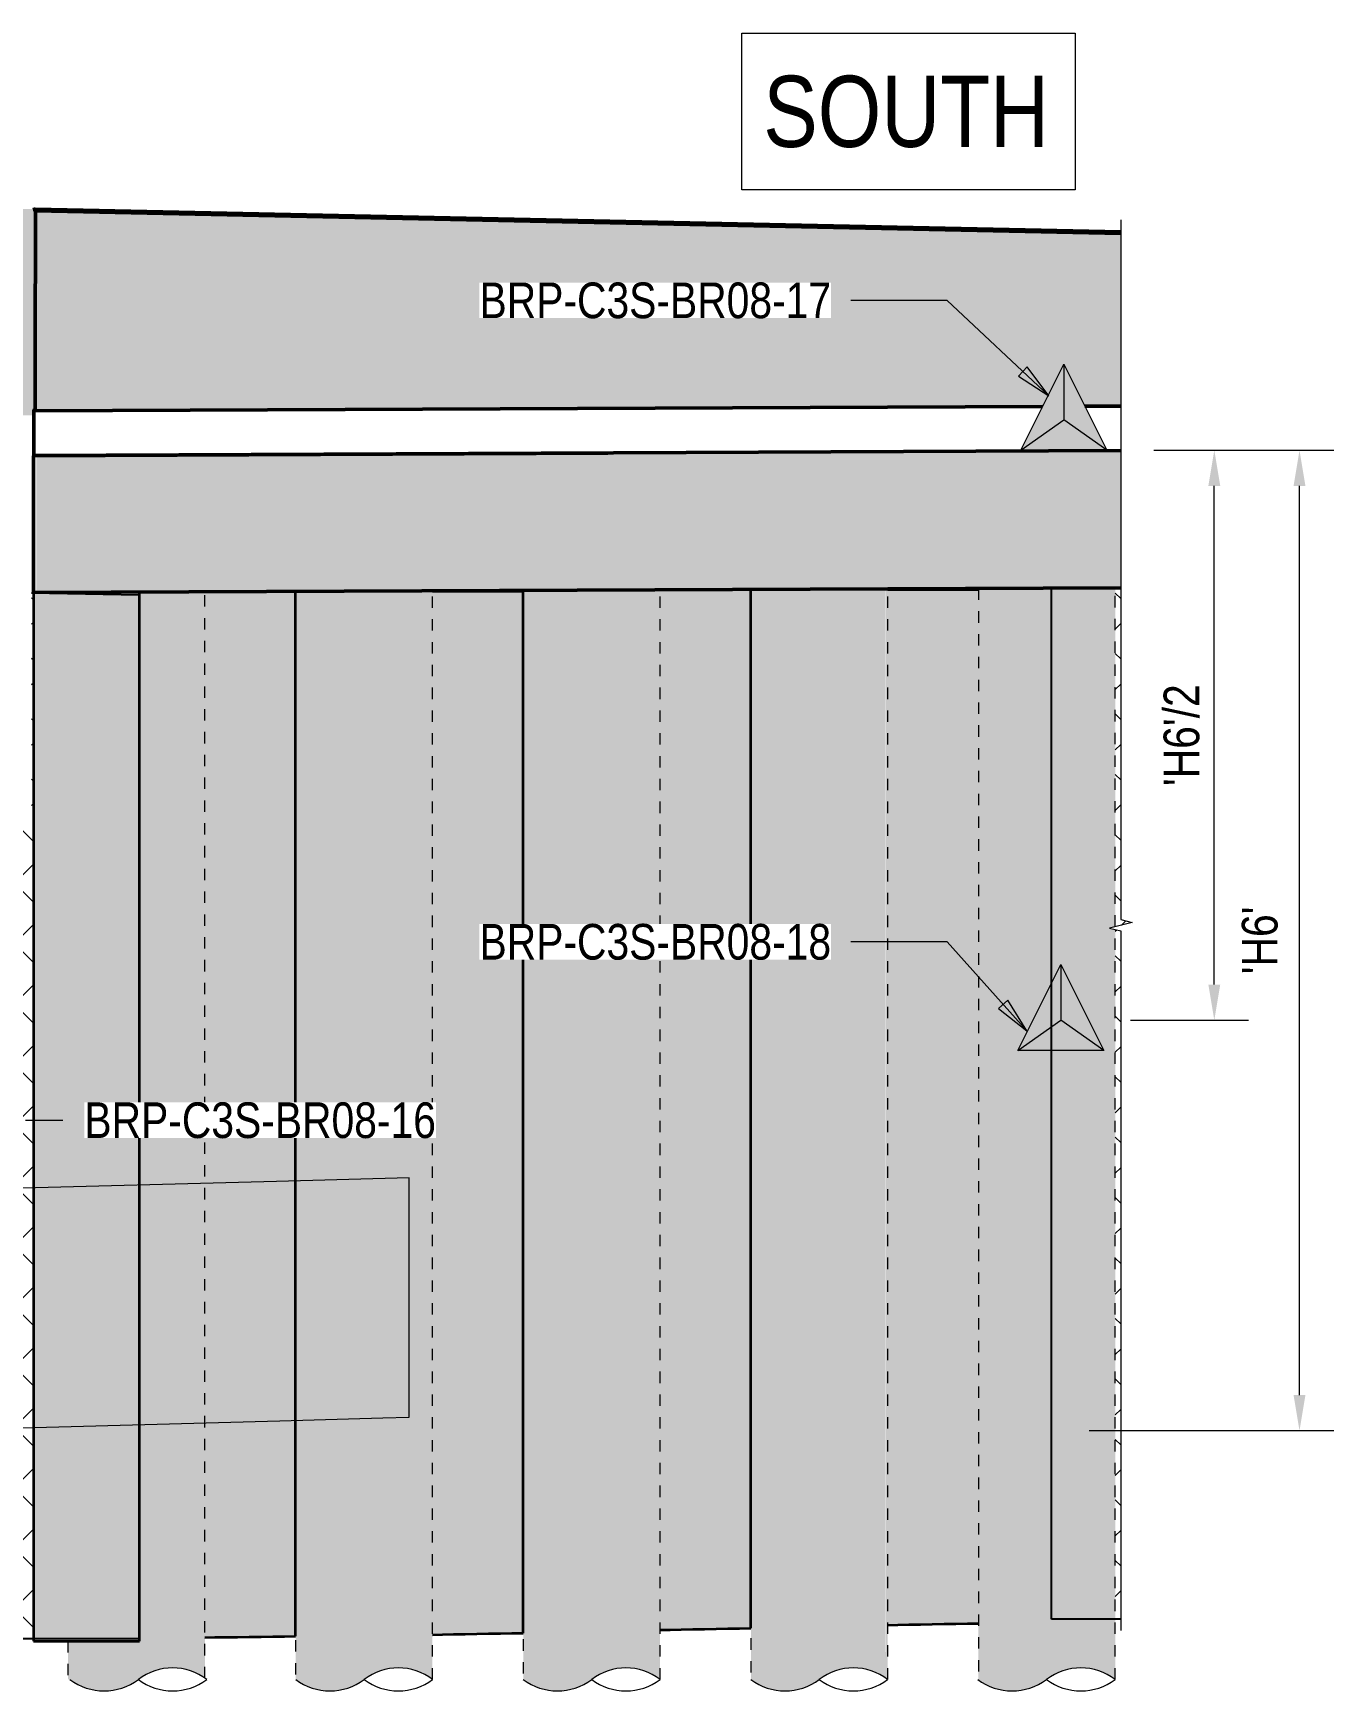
# Model space of a CAD drawing. Header units: metres. Extents: x -1147 to -802, y 5 to 567.
# Drawn here: x -1105.03 to -1093.63, y 10.62 to 25.2 of the extents above; entities that cross this region are included whole.
import ezdxf

# ---------------------------------------------------------------- set-up
doc = ezdxf.new("R2010")
doc.units = ezdxf.units.M
doc.linetypes.add('JacobsDash', pattern=[0.0045, 0.003, -0.0015])
doc.layers.get('Defpoints').update_dxf_attribs({"color": 41})
for name, color, linetype, lineweight in [('A-ANNO-DIMS', 7, 'Continuous', 9), ('A-DETL', 7, 'Continuous', 13), ('A-DETL-GENF', 7, 'Continuous', 9), ('A-FLOR', 7, 'Continuous', 50), ('A-GENM', 7, 'Continuous', 35), ('G-ANNO-TEXT', 7, 'Continuous', 9), ('S-BEAM', 7, 'Continuous', 50), ('S-FNDN', 7, 'Continuous', 50)]:
    doc.layers.add(name, color=color, linetype=linetype, lineweight=lineweight)
doc.styles.add('Arial Narrow_1', font='ARIALN.TTF', dxfattribs={"height": 0.3125})
doc.styles.add('Arial Narrow_2', font='ARIALN.TTF', dxfattribs={"height": 0.625})
doc.dimstyles.new('Dimension_Standard_O__mm_', dxfattribs={"dimscale": 0.3048, "dimtxt": 0.319822, "dimasz": 1.025262, "dimexe": 0.984252, "dimexo": 0.615157, "dimgap": 0.615157, "dimtad": 1, "dimdec": 0, "dimlfac": 1000, "dimzin": 0, "dimdsep": 46, "dimtxsty": 'Arial Narrow_1', "dimsah": 1, "dimcen": 0.09, "dimaunit": 1, "dimadec": 4, "dimazin": 0, "dimtfac": 1, "dimtdec": 4, "dimtix": 1, "dimtmove": 0, "dimatfit": 3, "dimfxl": 1, "dimtvp": 1, "dimtfill": 1, "dimtolj": 1, "dimtzin": 0, "dimlwd": 18, "dimlwe": 18, "dimarcsym": 2})
doc.dimstyles.new('Dimension_Standard_T__mm_', dxfattribs={"dimscale": 0.3048, "dimtxt": 0.319822, "dimasz": 1.025262, "dimexe": 0.984252, "dimexo": 0.615157, "dimgap": 0.410105, "dimtad": 1, "dimdec": 0, "dimlfac": 1000, "dimzin": 0, "dimdsep": 46, "dimtxsty": 'Arial Narrow_1', "dimsah": 1, "dimcen": 0.09, "dimaunit": 1, "dimadec": 4, "dimazin": 0, "dimtfac": 1, "dimtdec": 4, "dimtix": 1, "dimtmove": 0, "dimatfit": 3, "dimfxl": 1, "dimtvp": 1, "dimtolj": 1, "dimtzin": 0, "dimlwd": 18, "dimlwe": 18, "dimarcsym": 2})
pattern_1 = [(45, (-1120.574, 10.849), (-0.265165, 0.265165), []), (135, (-1120.574, 10.849), (-0.265165, -0.265165), [])]

# ---------------------------------------------------------------- blocks, each defined once
blk = doc.blocks.new('Generic Models 1 - Generic Models 1-7441683-DRG-2873010 - SECTION 1')
at = {"layer": 'S-BEAM'}
for p, q in [((-1105.024, 21.894), (-1105.011, 21.894)), ((-1105.024, 21.894), (-1105.024, 21.494)), ((-1095.493, 21.537), (-1105.024, 21.494))]:
    blk.add_line(p, q, dxfattribs=at)
at = {"layer": 'S-BEAM', "color": 250, "true_color": 0x404040}
blk.add_line((-1105.024, 21.494), (-1105.024, 21.889), dxfattribs=at)
blk = doc.blocks.new('01_SFO_FRP_Pile_CastInPlace_CS_BR08 - CAST-IN-PLACE PILE - 1200-8642523-DRG-2873010 - SECTION 1')
at = {"layer": 'S-FNDN', "linetype": 'JacobsDash', "lineweight": 18, "true_color": 0xc0c0c0}
h = blk.add_hatch(color=9, dxfattribs=at)
h.paths.add_polyline_path([(-1096.413, 10.658), (-1096.41, 10.658), (-1096.335, 10.67), (-1096.27, 10.689), (-1096.205, 10.719), (-1096.082, 10.798), (-1096.019, 10.827), (-1095.95, 10.847), (-1095.878, 10.858), (-1095.803, 10.857), (-1095.736, 10.847), (-1095.667, 10.827), (-1095.602, 10.797), (-1095.561, 10.77), (-1095.561, 17.34), (-1095.593, 17.349), (-1095.561, 17.357), (-1095.561, 20.333), (-1096.741, 20.328), (-1096.741, 10.754), (-1096.68, 10.716), (-1096.622, 10.689), (-1096.552, 10.669), (-1096.482, 10.658), (-1096.452, 10.658)])
h.paths.add_polyline_path([(-1096.358, 16.274), (-1096.396, 16.274), (-1096.019, 17.028), (-1095.642, 16.274), (-1096.295, 16.274)])
h = blk.add_hatch(color=9, dxfattribs=at)
h.paths.add_polyline_path([(-1095.542, 10.758), (-1095.541, 10.758), (-1095.541, 17.336), (-1095.561, 17.34), (-1095.561, 10.77), (-1095.543, 10.759)])
h.paths.add_polyline_path([(-1095.561, 17.357), (-1095.541, 17.362), (-1095.541, 20.333), (-1095.561, 20.333), (-1095.561, 17.399)])
at = {"layer": 'S-FNDN', "linetype": 'JacobsDash', "lineweight": 18}
for p, q in [((-1096.741, 20.328), (-1096.741, 10.754)), ((-1095.541, 17.362), (-1095.541, 20.333)), ((-1095.541, 10.758), (-1095.541, 17.335))]:
    blk.add_line(p, q, dxfattribs=at)
blk = doc.blocks.new('01_SFO_FRP_Pile_CastInPlace_CS_BR08 - CAST-IN-PLACE PILE - 1200-8642364-DRG-2873010 - SECTION 1')
at = {"layer": 'S-FNDN', "linetype": 'JacobsDash', "lineweight": 18, "true_color": 0xc0c0c0}
for points in [[(-1104.371, 10.659), (-1104.301, 10.669), (-1104.232, 10.689), (-1104.167, 10.719), (-1104.047, 10.797), (-1103.981, 10.827), (-1103.914, 10.847), (-1103.843, 10.857), (-1103.771, 10.857), (-1103.701, 10.847), (-1103.632, 10.827), (-1103.567, 10.797), (-1103.544, 10.782), (-1103.544, 20.298), (-1104.098, 20.294), (-1104.098, 11.095), (-1104.724, 11.095), (-1104.724, 10.758), (-1104.705, 10.757), (-1104.641, 10.716), (-1104.582, 10.689), (-1104.505, 10.668), (-1104.435, 10.659), (-1104.396, 10.659)], [(-1103.524, 10.769), (-1103.524, 20.298), (-1103.544, 20.298), (-1103.544, 10.782), (-1103.526, 10.77)]]:
    blk.add_hatch(color=9, dxfattribs=at).paths.add_polyline_path(points)
at = {"layer": 'S-FNDN', "linetype": 'JacobsDash', "lineweight": 18}
for p, q in [((-1103.524, 10.769), (-1103.524, 20.298)), ((-1104.724, 11.095), (-1104.724, 10.758))]:
    blk.add_line(p, q, dxfattribs=at)
blk = doc.blocks.new('01_SFO_FRP_Pile_CastInPlace_CS_BR08 - CAST-IN-PLACE PILE - 1200-8661263-DRG-2873010 - SECTION 1')
at = {"layer": 'S-FNDN', "linetype": 'JacobsDash', "lineweight": 18, "true_color": 0xc0c0c0}
for points in [[(-1102.4, 10.659), (-1102.391, 10.659), (-1102.321, 10.669), (-1102.252, 10.689), (-1102.187, 10.719), (-1102.067, 10.797), (-1102.002, 10.827), (-1101.934, 10.847), (-1101.863, 10.857), (-1101.79, 10.857), (-1101.721, 10.847), (-1101.652, 10.827), (-1101.587, 10.797), (-1101.548, 10.772), (-1101.548, 20.307), (-1102.728, 20.301), (-1102.727, 10.758), (-1102.667, 10.719), (-1102.597, 10.688), (-1102.534, 10.669), (-1102.463, 10.659), (-1102.439, 10.659)], [(-1101.528, 10.759), (-1101.528, 20.307), (-1101.548, 20.307), (-1101.548, 10.772), (-1101.53, 10.76)]]:
    blk.add_hatch(color=9, dxfattribs=at).paths.add_polyline_path(points)
at = {"layer": 'S-FNDN', "linetype": 'JacobsDash', "lineweight": 18}
for p, q in [((-1102.728, 20.302), (-1102.728, 10.758)), ((-1101.528, 10.758), (-1101.528, 20.307))]:
    blk.add_line(p, q, dxfattribs=at)
blk = doc.blocks.new('01_SFO_FRP_Pile_CastInPlace_CS_BR08 - CAST-IN-PLACE PILE - 1200-8642427-DRG-2873010 - SECTION 1')
at = {"layer": 'S-FNDN', "linetype": 'JacobsDash', "lineweight": 18, "true_color": 0xc0c0c0}
for points in [[(-1100.396, 10.659), (-1100.326, 10.669), (-1100.257, 10.689), (-1100.192, 10.719), (-1100.072, 10.797), (-1100.007, 10.827), (-1099.939, 10.847), (-1099.868, 10.857), (-1099.795, 10.857), (-1099.726, 10.847), (-1099.657, 10.827), (-1099.592, 10.797), (-1099.552, 10.771), (-1099.552, 20.315), (-1100.732, 20.31), (-1100.732, 10.758), (-1100.671, 10.719), (-1100.601, 10.688), (-1100.539, 10.669), (-1100.468, 10.659), (-1100.404, 10.659)], [(-1099.532, 10.758), (-1099.532, 20.316), (-1099.552, 20.315), (-1099.552, 10.771), (-1099.534, 10.759)]]:
    blk.add_hatch(color=9, dxfattribs=at).paths.add_polyline_path(points)
at = {"layer": 'S-FNDN', "linetype": 'JacobsDash', "lineweight": 18}
for p, q in [((-1100.732, 20.31), (-1100.732, 10.758)), ((-1099.532, 10.758), (-1099.532, 20.316))]:
    blk.add_line(p, q, dxfattribs=at)
blk = doc.blocks.new('01_SFO_FRP_Pile_CastInPlace_CS_BR08 - CAST-IN-PLACE PILE - 1200-8642486-DRG-2873010 - SECTION 1')
at = {"layer": 'S-FNDN', "linetype": 'JacobsDash', "lineweight": 18, "true_color": 0xc0c0c0}
for points in [[(-1098.407, 10.659), (-1098.401, 10.659), (-1098.33, 10.669), (-1098.262, 10.689), (-1098.197, 10.719), (-1098.077, 10.797), (-1098.012, 10.827), (-1097.944, 10.847), (-1097.873, 10.857), (-1097.799, 10.857), (-1097.731, 10.847), (-1097.662, 10.827), (-1097.597, 10.797), (-1097.556, 10.771), (-1097.557, 20.324), (-1098.736, 20.319), (-1098.736, 10.757), (-1098.676, 10.718), (-1098.606, 10.687), (-1098.544, 10.669), (-1098.473, 10.659), (-1098.409, 10.659)], [(-1097.537, 10.758), (-1097.537, 20.324), (-1097.556, 20.324), (-1097.556, 10.771), (-1097.537, 10.758)]]:
    blk.add_hatch(color=9, dxfattribs=at).paths.add_polyline_path(points)
at = {"layer": 'S-FNDN', "linetype": 'JacobsDash', "lineweight": 18}
for p, q in [((-1098.736, 20.319), (-1098.736, 10.758)), ((-1097.536, 10.758), (-1097.536, 20.324))]:
    blk.add_line(p, q, dxfattribs=at)
blk = doc.blocks.new('20_SFR_WSC_ShotcreteWall_ArchFlatBack_Datum - ArchWall_PileSize_1200-8656932-DRG-2873010 - SECTION 1')
at = {"layer": 'A-GENM', "true_color": 0x9ab29e}
for points in [[(-1103.524, 11.126), (-1102.728, 11.137), (-1102.728, 20.301), (-1103.052, 20.3), (-1103.524, 20.298), (-1103.524, 11.128)], [(-1102.728, 11.137), (-1102.728, 11.137), (-1102.728, 11.525)]]:
    blk.add_hatch(color=253, dxfattribs=at).paths.add_polyline_path(points)
at = {"layer": 'A-GENM', "color": 252, "true_color": 0x888888}
blk.add_line((-1102.728, 11.137), (-1102.728, 20.301), dxfattribs=at)
at = {"layer": 'A-GENM', "color": 252, "true_color": 0x888888, "flags": 128}
for points in [[(-1102.728, 20.301), (-1102.78, 20.301), (-1102.825, 20.301)], [(-1103.524, 11.126), (-1103.436, 11.128), (-1103.338, 11.129), (-1103.237, 11.13), (-1103.135, 11.132), (-1103.031, 11.133), (-1102.928, 11.134), (-1102.827, 11.136), (-1102.728, 11.137)]]:
    blk.add_lwpolyline(points, dxfattribs=at)
blk = doc.blocks.new('20_SFR_WSC_ShotcreteWall_ArchFlatBack_Datum - ArchWall_PileSize_1200-8657040-DRG-2873010 - SECTION 1')
at = {"layer": 'A-GENM', "true_color": 0x9ab29e}
for points in [[(-1101.528, 11.15), (-1100.732, 11.165), (-1100.732, 20.301), (-1101.528, 20.302), (-1101.528, 11.152)], [(-1100.732, 11.165), (-1100.732, 11.165), (-1100.732, 11.525)]]:
    blk.add_hatch(color=253, dxfattribs=at).paths.add_polyline_path(points)
at = {"layer": 'A-GENM', "color": 252, "true_color": 0x888888}
blk.add_line((-1100.732, 11.165), (-1100.732, 20.301), dxfattribs=at)
at = {"layer": 'A-GENM', "color": 252, "true_color": 0x888888, "flags": 128}
for points in [[(-1100.732, 20.301), (-1100.785, 20.301), (-1100.838, 20.301), (-1100.892, 20.301), (-1100.946, 20.301), (-1101.001, 20.301), (-1101.056, 20.301), (-1101.112, 20.302), (-1101.167, 20.302), (-1101.221, 20.302), (-1101.276, 20.302), (-1101.329, 20.302), (-1101.382, 20.302), (-1101.434, 20.302), (-1101.485, 20.302), (-1101.528, 20.302)], [(-1101.528, 11.15), (-1101.441, 11.152), (-1101.343, 11.154), (-1101.242, 11.156), (-1101.139, 11.158), (-1101.036, 11.16), (-1100.933, 11.162), (-1100.831, 11.163), (-1100.732, 11.165)]]:
    blk.add_lwpolyline(points, dxfattribs=at)
blk = doc.blocks.new('20_SFR_WSC_ShotcreteWall_ArchFlatBack_Datum - ArchWall_PileSize_1200-8657131-DRG-2873010 - SECTION 1')
at = {"layer": 'A-GENM', "true_color": 0x9ab29e}
for points in [[(-1099.532, 11.192), (-1098.737, 11.209), (-1098.737, 20.319), (-1099.532, 20.316), (-1099.532, 11.193)], [(-1098.737, 11.209), (-1098.736, 11.209), (-1098.737, 11.525)]]:
    blk.add_hatch(color=253, dxfattribs=at).paths.add_polyline_path(points)
at = {"layer": 'A-GENM', "color": 252, "true_color": 0x888888}
blk.add_line((-1098.737, 11.209), (-1098.737, 20.319), dxfattribs=at)
at = {"layer": 'A-GENM', "color": 252, "true_color": 0x888888, "flags": 128}
blk.add_lwpolyline([(-1099.532, 11.192), (-1099.445, 11.193), (-1099.347, 11.196), (-1099.246, 11.198), (-1099.143, 11.2), (-1099.04, 11.202), (-1098.937, 11.204), (-1098.836, 11.206), (-1098.737, 11.209)], dxfattribs=at)
blk = doc.blocks.new('20_SFR_WSC_ShotcreteWall_ArchFlatBack_Datum - ArchWall_PileSize_1200-8664517-DRG-2873010 - SECTION 1')
at = {"layer": 'A-GENM', "true_color": 0x9ab29e}
h = blk.add_hatch(color=253, dxfattribs=at)
h.paths.add_polyline_path([(-1097.537, 11.235), (-1096.741, 11.25), (-1096.741, 20.316), (-1097.537, 20.316), (-1097.537, 11.525)])
h.paths.add_polyline_path([(-1097.249, 15.378), (-1097.249, 15.378), (-1097.249, 16.341)])
h.paths.add_polyline_path([(-1097.249, 14.415), (-1097.249, 14.415), (-1097.249, 15.378)])
at = {"layer": 'A-GENM', "color": 252, "true_color": 0x888888, "flags": 128}
for points in [[(-1096.741, 20.316), (-1096.837, 20.316), (-1096.939, 20.316), (-1097.042, 20.316), (-1097.146, 20.316), (-1097.249, 20.316), (-1097.35, 20.316), (-1097.449, 20.316), (-1097.537, 20.316)], [(-1097.537, 11.235), (-1097.449, 11.237), (-1097.35, 11.239), (-1097.249, 11.241), (-1097.146, 11.243), (-1097.042, 11.245), (-1096.939, 11.247), (-1096.837, 11.248), (-1096.741, 11.25)]]:
    blk.add_lwpolyline(points, dxfattribs=at)
blk = doc.blocks.new('CS_DET_Pile-Column_BreakLine - Tubular BreakLine-V1-DRG-2873010 - SECTION 1')
at = {"layer": 'A-DETL-GENF', "lineweight": 18}
for centre, start, end in [((-1127.974, 10.361), 52.9573, 127.0427), ((-1128.574, 11.155), 232.9573, 307.0427), ((-1127.974, 11.155), 232.9573, 307.0427)]:
    blk.add_arc(centre, 0.498, start, end, dxfattribs=at)
blk = doc.blocks.new('CS_DET_Pile-Column_BreakLine - Tubular BreakLine-8843439-DRG-2873010 - SECTION 1')
at = {"layer": 'A-DETL-GENF', "lineweight": 18}
for centre, start, end in [((-1095.843, 10.359), 52.9573, 127.0427), ((-1096.446, 11.157), 232.9573, 307.0427), ((-1095.843, 11.157), 232.9573, 307.0427)]:
    blk.add_arc(centre, 0.5, start, end, dxfattribs=at)
blk = doc.blocks.new('BREAK LINE - INPUT VIEW SCALE_R13 - Std Break-8815320-DRG-2873010 - SECTION 1')
at = {"layer": 'A-DETL-GENF'}
for p, q in [((-1095.493, 23.561), (-1095.493, 17.424)), ((-1095.393, 17.399), (-1095.593, 17.349)), ((-1095.593, 17.349), (-1095.493, 17.324)), ((-1095.493, 17.424), (-1095.393, 17.399)), ((-1095.493, 17.324), (-1095.493, 11.186))]:
    blk.add_line(p, q, dxfattribs=at)
blk = doc.blocks.new('DIMBLOCK4-DRG-2873010 - SECTION 1')
at = {"layer": 'A-ANNO-DIMS', "color": 0, "lineweight": 18, "transparency": 16777216}
for p, q in [((-1095.163, 21.541), (-1094.373, 21.541)), ((-1094.673, 16.853), (-1094.673, 21.228)), ((-1095.407, 16.541), (-1094.373, 16.541))]:
    blk.add_line(p, q, dxfattribs=at)
at = {"layer": 'A-ANNO-DIMS', "color": 0, "transparency": 16777216}
for points in [[(-1094.725, 21.228), (-1094.621, 21.228), (-1094.673, 21.541)], [(-1094.725, 16.853), (-1094.621, 16.853), (-1094.673, 16.541)]]:
    blk.add_solid(points, dxfattribs=at)
at = {"layer": 'Defpoints', "color": 0, "transparency": 16777216}
for p in [(-1095.351, 21.541), (-1094.673, 21.541), (-1095.595, 16.541)]:
    blk.add_point(p, dxfattribs=at)
at = {"layer": 'A-ANNO-DIMS', "color": 0, "lineweight": 18, "transparency": 16777216, "insert": (-1094.959, 19.041), "char_height": 0.3125, "width": 1.07826, "attachment_point": 5, "rotation": 90, "style": 'Arial Narrow_1'}
blk.add_mtext("\\A1;'H6'/2", dxfattribs=at)
blk = doc.blocks.new('DIMBLOCK5-DRG-2873010 - SECTION 1')
at = {"layer": 'A-ANNO-DIMS', "color": 0, "lineweight": 18, "transparency": 16777216}
for p, q in [((-1095.204, 21.541), (-1093.626, 21.541)), ((-1093.926, 13.253), (-1093.926, 21.228)), ((-1095.769, 12.941), (-1093.626, 12.941))]:
    blk.add_line(p, q, dxfattribs=at)
at = {"layer": 'A-ANNO-DIMS', "color": 0, "transparency": 16777216}
for points in [[(-1093.978, 21.228), (-1093.874, 21.228), (-1093.926, 21.541)], [(-1093.978, 13.253), (-1093.874, 13.253), (-1093.926, 12.941)]]:
    blk.add_solid(points, dxfattribs=at)
at = {"layer": 'Defpoints', "color": 0, "transparency": 16777216}
for p in [(-1095.392, 21.541), (-1093.926, 21.541), (-1095.957, 12.941)]:
    blk.add_point(p, dxfattribs=at)
at = {"layer": 'A-ANNO-DIMS', "color": 0, "lineweight": 18, "transparency": 16777216, "insert": (-1094.273, 17.241), "char_height": 0.3125, "width": 0.71884, "attachment_point": 5, "rotation": 90, "style": 'Arial Narrow_1', "bg_fill": 3, "box_fill_scale": 1.1, "bg_fill_color": 256, "bg_fill_true_color": 13158600, "bg_fill_transparency": 0}
blk.add_mtext("\\A1;'H6'", dxfattribs=at)

msp = doc.modelspace()

# ---------------------------------------------------------------- hatches: boundary and pattern name
at = {"layer": 'A-DETL-GENF', "true_color": 0xc0c0c0}
h = msp.add_hatch(color=9, dxfattribs=at)
h.paths.add_polyline_path([(-1105.0005, 20.2916), (-1099.1993, 20.3184), (-1095.4932, 20.3357), (-1095.4932, 21.5368), (-1105.0005, 21.4939), (-1105.0005, 20.2929)])
h.paths.add_polyline_path([(-1105.0237, 21.8461), (-1105.0225, 21.8939), (-1105.0113, 21.894), (-1105.0113, 21.8872), (-1096.1788, 21.9242), (-1095.9932, 22.2955), (-1095.8083, 21.9258), (-1095.4932, 21.9271), (-1095.4932, 23.4615), (-1105.0908, 23.6569), (-1105.9073, 23.6557), (-1106.9896, 23.6392), (-1107.3369, 22.428), (-1107.338, 22.2761), (-1110.7992, 22.2034), (-1110.7992, 21.9645), (-1105.2776, 21.8513), (-1105.275, 23.6382), (-1105.2897, 23.6527), (-1105.2826, 23.6519), (-1105.2686, 23.6377), (-1105.2717, 21.8512), (-1105.0297, 21.8463)])
at = {"layer": 'A-DETL-GENF', "true_color": 0xffffff}
for points in [[(-1095.6159, 21.541), (-1095.9932, 22.2955), (-1096.3705, 21.541)], [(-1096.0315, 16.2738), (-1095.6418, 16.2738), (-1096.0191, 17.0284), (-1096.3964, 16.2738), (-1096.0401, 16.2738)]]:
    msp.add_hatch(color=7, dxfattribs=at).paths.add_polyline_path(points)
at = {"layer": 'A-DETL-GENF', "true_color": 0xafc8af}
h = msp.add_hatch(dxfattribs=at)
h.set_pattern_fill('FP_1', color=9, style=0, pattern_type=2)
h.set_pattern_definition(pattern_1)
h.paths.add_polyline_path([(-1105.0451, 11.1149), (-1105.0267, 11.1149), (-1105.0275, 20.2907), (-1105.0436, 20.2906), (-1105.0443, 18.3001), (-1105.5987, 18.3102), (-1105.5987, 11.1149), (-1105.587, 11.1149)])
h = msp.add_hatch(dxfattribs=at)
h.set_pattern_fill('FP_1', color=9, style=0, pattern_type=2)
h.set_pattern_definition(pattern_1)
h.paths.add_polyline_path([(-1095.522, 11.2857), (-1095.4932, 11.2857), (-1095.4932, 17.3236), (-1095.541, 17.3355), (-1095.541, 11.2857)])
h.paths.add_polyline_path([(-1095.541, 17.3616), (-1095.3932, 17.3986), (-1095.4932, 17.4236), (-1095.4932, 20.3333), (-1096.1009, 20.3328), (-1096.1009, 20.3306), (-1095.541, 20.333), (-1095.541, 17.3986)])
at = {"layer": 'A-GENM', "true_color": 0xc3c3c3}
msp.add_hatch(color=9, dxfattribs=at).paths.add_polyline_path([(-1104.0975, 11.095), (-1104.0975, 20.2942), (-1105.0267, 20.2914), (-1105.0267, 11.095), (-1104.7431, 11.095)])
at = {"layer": 'G-ANNO-TEXT'}
for points in [[(-1096.1246, 22.0169), (-1096.3145, 22.2711), (-1096.39, 22.1908)], [(-1096.3156, 16.4469), (-1096.4832, 16.7163), (-1096.5652, 16.6428)]]:
    msp.add_hatch(color=256, dxfattribs=at).paths.add_polyline_path(points)

# ---------------------------------------------------------------- linework, layer by layer
at = {"layer": 'A-DETL', "color": 6, "lineweight": 18, "true_color": 0xff00ff}
for p, q in [((-1096.3705, 21.541), (-1095.9932, 22.2955)), ((-1095.9932, 22.2955), (-1095.6159, 21.541)), ((-1095.9932, 22.2955), (-1095.9932, 21.8081)), ((-1096.3705, 21.541), (-1095.9932, 21.8081)), ((-1095.6159, 21.541), (-1095.9932, 21.8081)), ((-1095.6159, 21.541), (-1096.3705, 21.541)), ((-1096.3964, 16.2738), (-1096.0191, 17.0284)), ((-1096.0191, 17.0284), (-1095.6418, 16.2738)), ((-1096.0191, 17.0284), (-1096.0191, 16.541)), ((-1096.3964, 16.2738), (-1096.0191, 16.541)), ((-1095.6418, 16.2738), (-1096.0191, 16.541)), ((-1095.6418, 16.2738), (-1096.3964, 16.2738))]:
    msp.add_line(p, q, dxfattribs=at)
at = {"layer": 'A-DETL', "color": 8, "lineweight": 25, "true_color": 0x808080}
for p, q in [((-1105.0451, 20.2911), (-1104.1001, 20.2708)), ((-1104.1001, 20.2708), (-1104.1001, 11.1149)), ((-1096.1009, 11.2857), (-1096.1009, 20.3333)), ((-1096.1009, 20.3333), (-1095.4932, 20.3333)), ((-1095.4932, 11.2857), (-1096.1009, 11.2857)), ((-1104.1001, 11.1149), (-1106.2001, 11.1149))]:
    msp.add_line(p, q, dxfattribs=at)
at = {"layer": 'A-DETL', "color": 252, "lineweight": 18, "true_color": 0x888888}
for p, q in [((-1101.7334, 15.1593), (-1102.8953, 15.1258)), ((-1101.7334, 13.0589), (-1101.7334, 15.1593)), ((-1102.8953, 15.1258), (-1106.7056, 15.0246)), ((-1106.6862, 12.9248), (-1102.8676, 13.0262)), ((-1102.8676, 13.0262), (-1101.963, 13.0523)), ((-1101.963, 13.0523), (-1101.7334, 13.0589))]:
    msp.add_line(p, q, dxfattribs=at)
at = {"layer": 'A-FLOR'}
for p, q in [((-1095.4932, 23.4567), (-1105.0107, 23.6558)), ((-1095.4932, 23.4422), (-1105.0098, 23.6411)), ((-1105.0113, 21.8872), (-1096.1788, 21.9242)), ((-1095.8083, 21.9258), (-1095.4932, 21.9271))]:
    msp.add_line(p, q, dxfattribs=at)
at = {"layer": 'A-FLOR', "flags": 128}
for points in [[(-1105.0107, 23.6558), (-1105.015, 23.6549), (-1105.0194, 23.6539), (-1105.0237, 23.6529), (-1105.028, 23.652), (-1105.0303, 23.6514)], [(-1105.0098, 23.6411), (-1105.0102, 23.6484), (-1105.0107, 23.6558)], [(-1105.0313, 21.8906), (-1105.0298, 21.8904), (-1105.0252, 21.8896), (-1105.0237, 21.8893)]]:
    msp.add_lwpolyline(points, dxfattribs=at)
at = {"layer": 'A-FLOR', "color": 250, "true_color": 0x404040, "flags": 128}
msp.add_lwpolyline([(-1105.0237, 21.8893), (-1105.0206, 21.8888), (-1105.0159, 21.888), (-1105.0113, 21.8872)], dxfattribs=at)
at = {"layer": 'A-FLOR'}
msp.add_open_spline([(-1105.0113, 21.8872), (-1105.0111, 22.147), (-1105.0106, 22.7317), (-1105.01, 23.3163), (-1105.0098, 23.6411)], degree=3, knots=[0, 0, 0, 0, 0.4444444, 1, 1, 1, 1], dxfattribs=at)
at = {"layer": 'A-GENM', "color": 252, "true_color": 0x888888}
for p, q in [((-1105.0267, 20.2915), (-1105.0267, 11.095)), ((-1104.0975, 20.2942), (-1104.5631, 20.2935)), ((-1104.0975, 11.095), (-1104.0975, 20.2942)), ((-1105.0267, 11.095), (-1104.0975, 11.095))]:
    msp.add_line(p, q, dxfattribs=at)
at = {"layer": 'G-ANNO-TEXT'}
for p, q in [((-1097.8522, 22.8554), (-1097.8609, 22.8554)), ((-1097.0165, 22.8554), (-1097.8522, 22.8554)), ((-1096.1246, 22.0169), (-1097.0165, 22.8554)), ((-1096.3145, 22.2711), (-1096.39, 22.1908)), ((-1096.39, 22.1908), (-1096.1246, 22.0169)), ((-1096.1246, 22.0169), (-1096.3145, 22.2711)), ((-1097.8522, 17.2287), (-1097.8609, 17.2287)), ((-1097.0165, 17.2287), (-1097.8522, 17.2287)), ((-1096.3156, 16.4469), (-1097.0165, 17.2287)), ((-1096.4832, 16.7163), (-1096.5652, 16.6428)), ((-1096.5652, 16.6428), (-1096.3156, 16.4469)), ((-1096.3156, 16.4469), (-1096.4832, 16.7163)), ((-1105.0978, 15.6636), (-1104.768, 15.6636))]:
    msp.add_line(p, q, dxfattribs=at)
at = {"layer": 'G-ANNO-TEXT', "lineweight": 18, "flags": 128}
msp.add_lwpolyline([(-1098.8151, 25.1987), (-1095.8938, 25.1987), (-1095.8938, 23.8237), (-1098.8151, 23.8237)], close=True, dxfattribs=at)
at = {"layer": 'S-BEAM'}
for p, q in [((-1105.0275, 21.4915), (-1099.9913, 21.5135)), ((-1105.0243, 21.492), (-1105.0275, 21.4915)), ((-1105.0275, 21.4915), (-1105.0275, 20.2914)), ((-1105.0275, 20.2914), (-1095.4932, 20.3332))]:
    msp.add_line(p, q, dxfattribs=at)

# ---------------------------------------------------------------- block references
at = {"layer": 'A-DETL-GENF'}
for name, p in [('BREAK LINE - INPUT VIEW SCALE_R13 - Std Break-8815320-DRG-2873010 - SECTION 1', (0, 0)), ('CS_DET_Pile-Column_BreakLine - Tubular BreakLine-V1-DRG-2873010 - SECTION 1', (24.1669, 0)), ('CS_DET_Pile-Column_BreakLine - Tubular BreakLine-V1-DRG-2873010 - SECTION 1', (26.1469, 0)), ('CS_DET_Pile-Column_BreakLine - Tubular BreakLine-V1-DRG-2873010 - SECTION 1', (28.1419, 0)), ('CS_DET_Pile-Column_BreakLine - Tubular BreakLine-V1-DRG-2873010 - SECTION 1', (30.1369, 0)), ('CS_DET_Pile-Column_BreakLine - Tubular BreakLine-8843439-DRG-2873010 - SECTION 1', (0, 0))]:
    msp.add_blockref(name, p, dxfattribs=at)
at = {"layer": 'A-GENM', "color": 252, "true_color": 0x888888}
for name in ['20_SFR_WSC_ShotcreteWall_ArchFlatBack_Datum - ArchWall_PileSize_1200-8656932-DRG-2873010 - SECTION 1', '20_SFR_WSC_ShotcreteWall_ArchFlatBack_Datum - ArchWall_PileSize_1200-8657040-DRG-2873010 - SECTION 1', '20_SFR_WSC_ShotcreteWall_ArchFlatBack_Datum - ArchWall_PileSize_1200-8657131-DRG-2873010 - SECTION 1', '20_SFR_WSC_ShotcreteWall_ArchFlatBack_Datum - ArchWall_PileSize_1200-8664517-DRG-2873010 - SECTION 1']:
    msp.add_blockref(name, (0, 0), dxfattribs=at)
at = {"layer": 'S-BEAM'}
msp.add_blockref('Generic Models 1 - Generic Models 1-7441683-DRG-2873010 - SECTION 1', (0, 0), dxfattribs=at)
at = {"layer": 'S-FNDN', "linetype": 'JacobsDash', "lineweight": 18}
for name in ['01_SFO_FRP_Pile_CastInPlace_CS_BR08 - CAST-IN-PLACE PILE - 1200-8642364-DRG-2873010 - SECTION 1', '01_SFO_FRP_Pile_CastInPlace_CS_BR08 - CAST-IN-PLACE PILE - 1200-8661263-DRG-2873010 - SECTION 1', '01_SFO_FRP_Pile_CastInPlace_CS_BR08 - CAST-IN-PLACE PILE - 1200-8642427-DRG-2873010 - SECTION 1', '01_SFO_FRP_Pile_CastInPlace_CS_BR08 - CAST-IN-PLACE PILE - 1200-8642486-DRG-2873010 - SECTION 1', '01_SFO_FRP_Pile_CastInPlace_CS_BR08 - CAST-IN-PLACE PILE - 1200-8642523-DRG-2873010 - SECTION 1']:
    msp.add_blockref(name, (0, 0), dxfattribs=at)

# ---------------------------------------------------------------- dimensions: what is measured, and where the dimension line sits
at = {"layer": 'A-ANNO-DIMS', "lineweight": 18}
dim = msp.add_linear_dim(base=(-1094.6728, 21.541), p1=(-1095.5945, 16.541), p2=(-1095.351, 21.541), angle=90, text="'H6'/2", dimstyle='Dimension_Standard_T__mm_', override={"dimpost": '<>', "dimfxl": 5.005928}, dxfattribs=at)
dim.commit()
dim.dimension.update_dxf_attribs({"geometry": 'DIMBLOCK4-DRG-2873010 - SECTION 1', "text_midpoint": (-1094.9594, 19.041)})

# ---------------------------------------------------------------- next in the draw order: texts
at = {"layer": 'G-ANNO-TEXT', "lineweight": 18, "insert": (-1098.6276, 24.8259), "char_height": 0.625, "attachment_point": 1, "style": 'Arial Narrow_2', "bg_fill": 3, "box_fill_scale": 1, "bg_fill_color": 256, "bg_fill_transparency": 0}
msp.add_mtext('SOUTH', dxfattribs=at)
at = {"layer": 'G-ANNO-TEXT', "char_height": 0.3125, "attachment_point": 1, "style": 'Arial Narrow_1', "bg_fill": 3, "box_fill_scale": 1, "bg_fill_color": 256, "bg_fill_true_color": 13158600, "bg_fill_transparency": 0}
for s, insert in [('BRP-C3S-BR08-17', (-1101.1159, 23.0117)), ('BRP-C3S-BR08-18', (-1101.1159, 17.3849)), ('BRP-C3S-BR08-16', (-1104.5805, 15.8199))]:
    msp.add_mtext(s, dxfattribs=dict(at, insert=insert))

# ---------------------------------------------------------------- next in the draw order: dimensions: what is measured, and where the dimension line sits
at = {"layer": 'A-ANNO-DIMS', "lineweight": 18}
dim = msp.add_linear_dim(base=(-1093.9257, 21.541), p1=(-1095.9566, 12.941), p2=(-1095.3916, 21.541), angle=90, text="'H6'", dimstyle='Dimension_Standard_O__mm_', override={"dimpost": '<>', "dimfxl": 8.618538}, dxfattribs=at)
dim.commit()
dim.dimension.update_dxf_attribs({"geometry": 'DIMBLOCK5-DRG-2873010 - SECTION 1', "text_midpoint": (-1094.2728, 17.241)})

doc.saveas('drawing.dxf')
